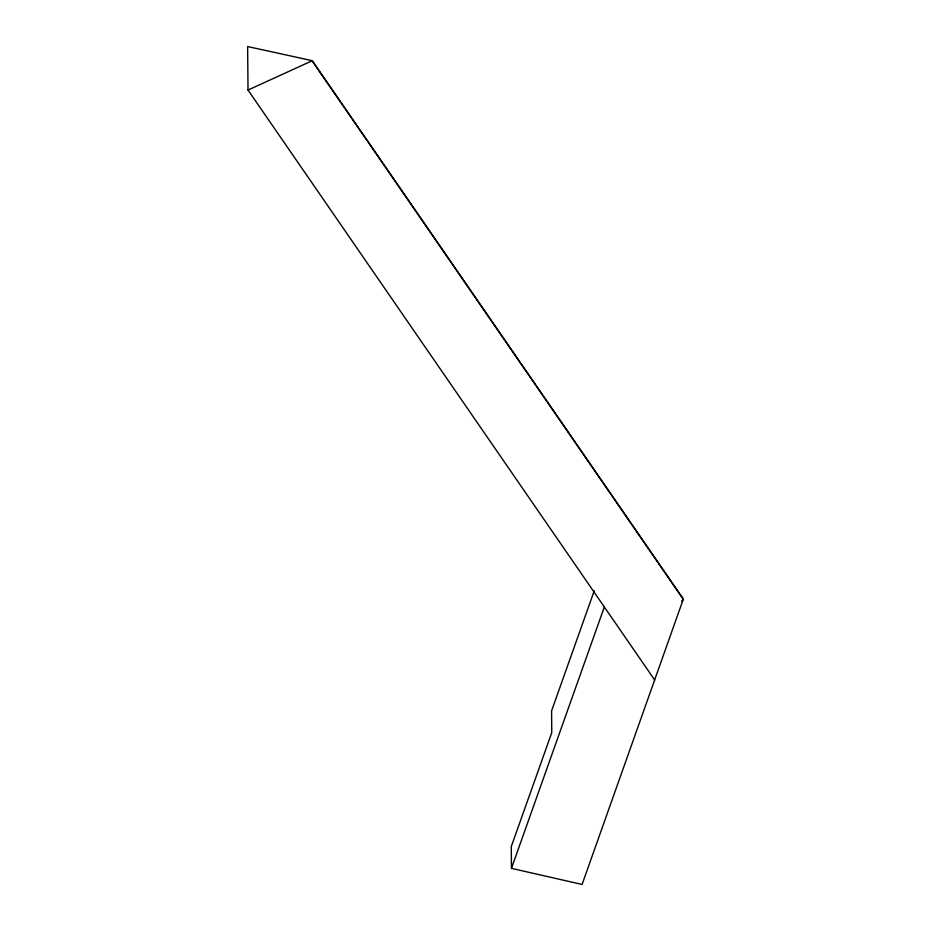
<?xml version="1.0" encoding="UTF-8"?>
<svg xmlns="http://www.w3.org/2000/svg" width="931" height="931" viewBox="0 0 931 931"><rect width="100%" height="100%" fill="white"/><g stroke="black" fill="none" stroke-linecap="round" stroke-linejoin="round"><path stroke-width="1.4" d="M594.257 590.754L551.583 710.842L551.769 732.604L511.27 846.593L511.456 868.344L582.096 884.45L683.354 599.029L312.292 60.701L247.634 46.55L248.018 90.051L654.726 680.072M511.456 868.344L604.335 606.965M681.597 601.31L683.354 599.029M248.018 90.051L312.292 60.701M312.292 61.143L683.366 599.471"/></g></svg>
